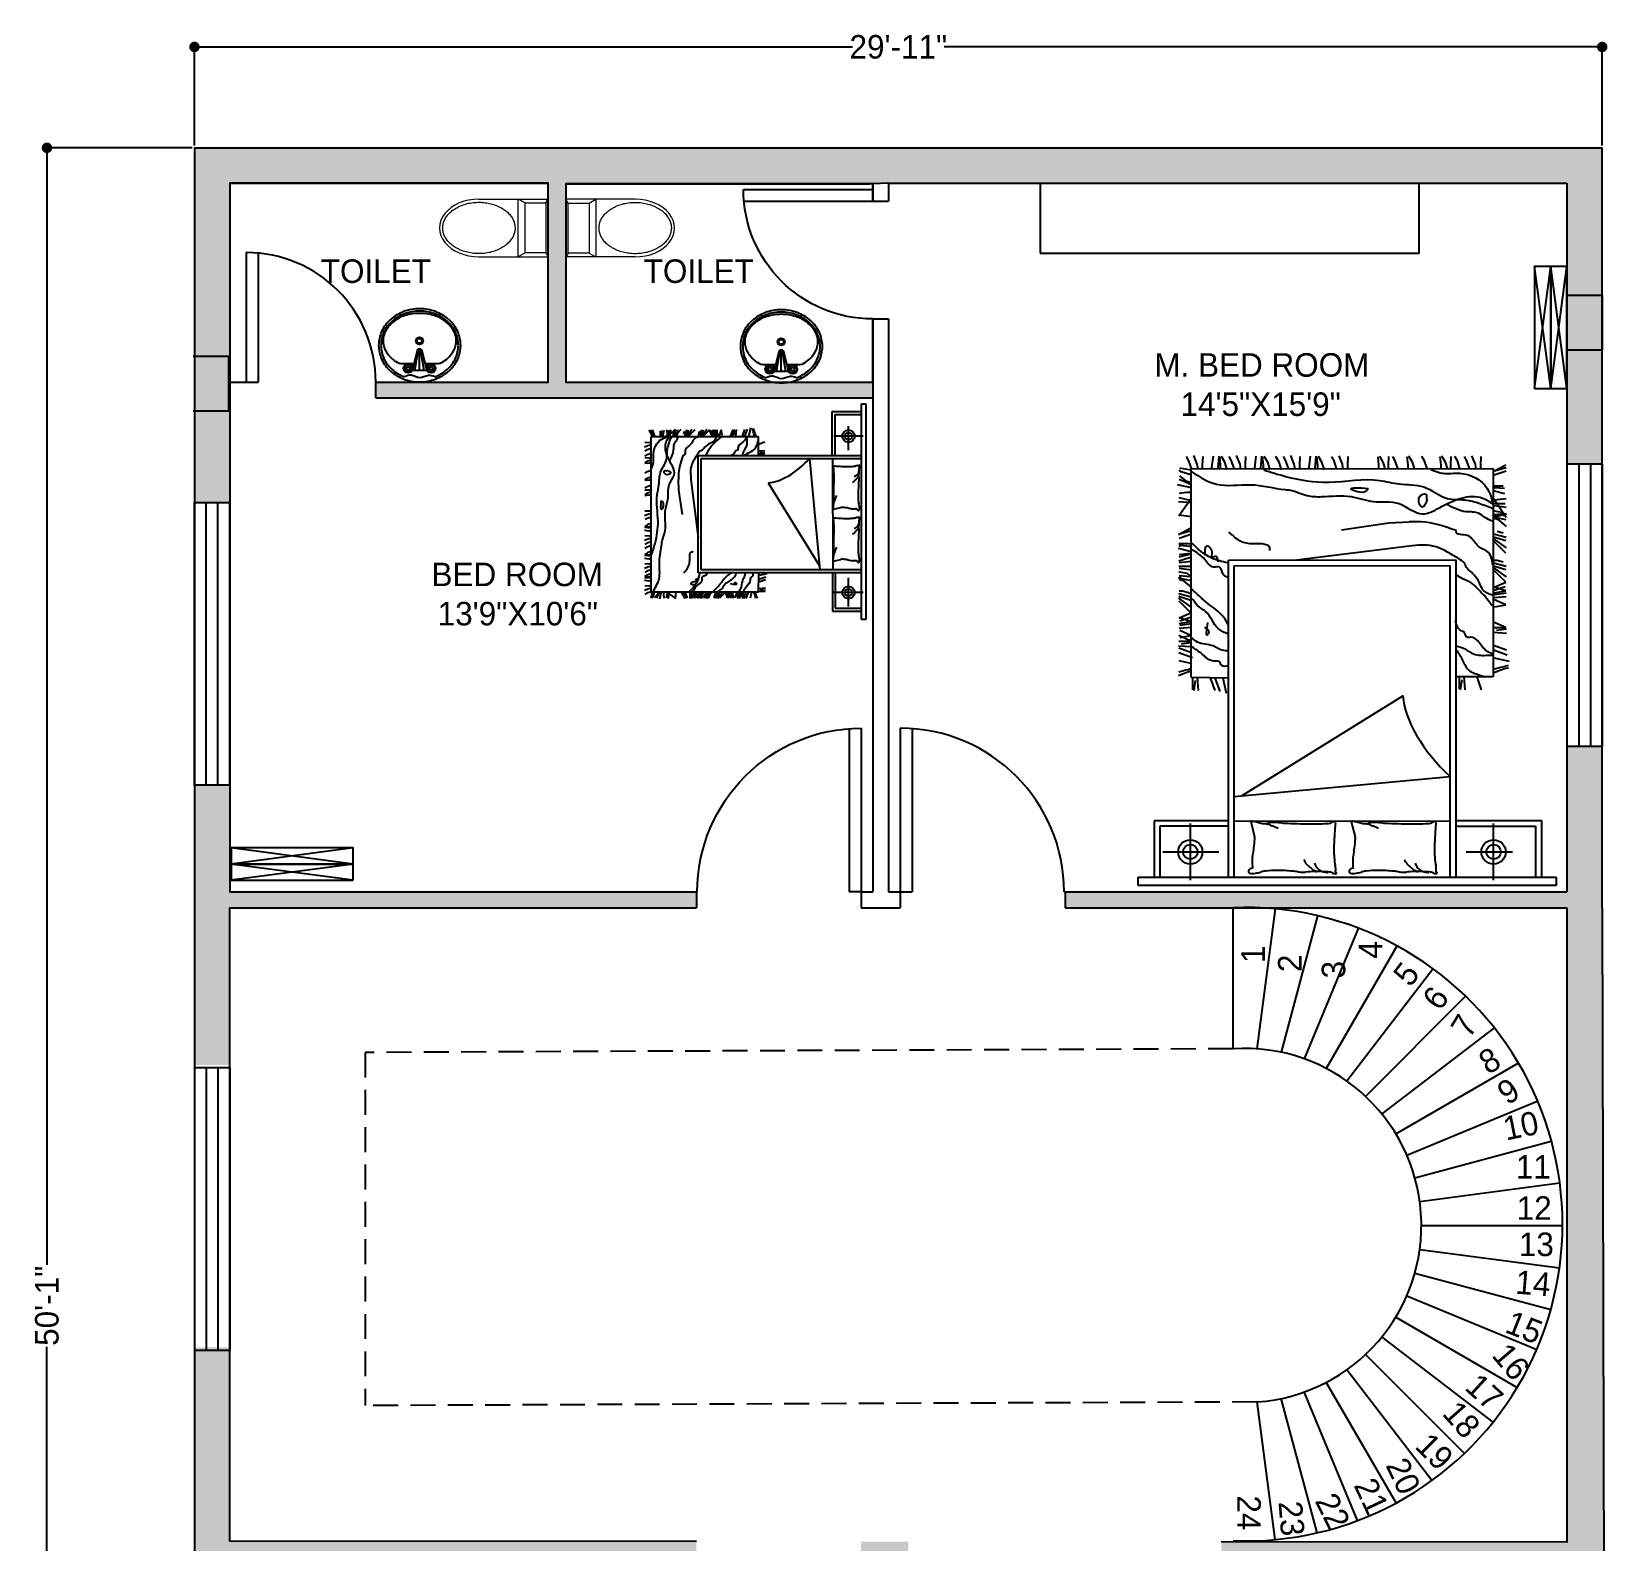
# Model space of a CAD drawing. Header units: inches. Extents: x -1202318 to 15458, y 120 to 819423.
# Drawn here: x 4494 to 4895.9, y 390.8 to 775.7 of the extents above; entities that cross this region are included whole.
import ezdxf

# ---------------------------------------------------------------- set-up
doc = ezdxf.new("R2010")
doc.units = ezdxf.units.IN
doc.header["$PDMODE"] = 98
doc.linetypes.add('HIDDEN', pattern=[9.525, 6.35, -3.175])
doc.styles.add('style 2', font='', dxfattribs={"height": 6})
doc.styles.get('style 2').set_extended_font_data('Bahnschrift')
doc.dimstyles.new('ISO-25', dxfattribs={"dimtxt": 6, "dimasz": 2.67, "dimexe": 1.25, "dimexo": 0.625, "dimgap": 0.645, "dimtad": 0, "dimdec": 0, "dimlunit": 3, "dimtxsty": 'style 2', "dimblk": 'DOT', "dimcen": 2.485, "dimclrd": 3, "dimclrt": 256, "dimadec": 0, "dimazin": 0, "dimtfac": 1, "dimtdec": 0, "dimtmove": 0, "dimatfit": 3, "dimfxl": 1, "dimarcsym": 1})

# ---------------------------------------------------------------- blocks, each defined once
blk = doc.blocks.new('DD2')
for p, q in [((0, 33), (0, 0)), ((3, 33), (3, 0)), ((0, 0), (3, 0))]:
    blk.add_line(p, q)
blk.add_arc((0, 0), 33, 0, 90)
blk = doc.blocks.new('D1 inch')
for p, q in [((0, 41.76), (0, 0)), ((3, 41.65), (3, 0)), ((0, 0), (3, 0)), ((41.76, 0), (42, 0))]:
    blk.add_line(p, q)
blk.add_arc((0, 0), 41.76, 0, 90)
blk = doc.blocks.new('W1')
for p, q in [((-36, 9), (-36, 0)), ((-36, 9), (36, 9)), ((36, 9), (36, 0)), ((-36, 0), (36, 0))]:
    blk.add_line(p, q)
at = {"ltscale": 0.25}
for p, q in [((-36, 6), (36, 6)), ((-36, 3), (36, 3))]:
    blk.add_line(p, q, dxfattribs=at)
blk = doc.blocks.new('A$C2B723114')
for p, q in [((0, 2.905), (2.827, 2.905)), ((0, 2.849), (0, 2.905)), ((2.827, 2.905), (2.827, 2.849)), ((2.827, 2.849), (0, 2.849)), ((0.101, 2.465), (0.101, 2.849)), ((0.14, 2.503), (0.14, 2.849)), ((0.424, 2.87), (0.424, 2.485)), ((0.679, 0.705), (0.679, 2.851)), ((0.719, 0.743), (0.719, 2.851)), ((2.178, 2.851), (2.178, 0.745)), ((2.216, 2.851), (2.216, 0.707)), ((2.474, 2.87), (2.474, 2.485)), ((2.68, 2.505), (2.68, 2.851)), ((2.718, 2.467), (2.718, 2.851)), ((0.609, 2.678), (0.295, 2.678)), ((2.659, 2.678), (2.282, 2.678)), ((1.379, 2.5), (1.36, 2.576)), ((2.059, 2.5), (2.04, 2.576)), ((0.679, 2.465), (0.101, 2.465)), ((0.677, 2.503), (0.14, 2.503)), ((0.719, 2.47), (2.178, 2.472)), ((1.386, 2.472), (1.379, 2.5)), ((2.066, 2.472), (2.059, 2.5)), ((2.219, 2.505), (2.68, 2.505)), ((2.219, 2.467), (2.718, 2.467)), ((2.177, 2.304), (0.718, 2.169)), ((1.036, 1.623), (2.125, 2.299)), ((2.229, 1.608), (2.252, 1.504)), ((0.427, 0.088), (0.427, 1.494)), ((0.427, 1.494), (0.679, 1.494)), ((0.505, 1.582), (0.535, 1.494)), ((0.617, 1.582), (0.623, 1.492)), ((0.647, 1.582), (0.637, 1.514)), ((0.657, 1.494), (0.657, 1.577)), ((2.469, 1.496), (2.216, 1.502)), ((2.273, 1.593), (2.306, 1.501)), ((2.307, 1.588), (2.337, 1.501)), ((2.419, 1.588), (2.425, 1.498)), ((2.449, 1.588), (2.439, 1.52)), ((2.459, 1.501), (2.459, 1.583)), ((2.469, 1.496), (2.469, 0.09)), ((0.317, 1.392), (0.421, 1.369)), ((2.469, 1.404), (2.549, 1.386)), ((0.332, 1.348), (0.424, 1.315)), ((0.337, 1.314), (0.424, 1.284)), ((2.46, 1.366), (2.552, 1.332)), ((2.465, 1.332), (2.552, 1.301)), ((2.465, 1.293), (2.555, 1.287)), ((0.337, 1.202), (0.427, 1.196)), ((0.337, 1.172), (0.405, 1.182)), ((2.465, 1.264), (2.533, 1.273)), ((2.47, 1.253), (2.552, 1.216)), ((2.552, 1.253), (2.47, 1.253)), ((2.543, 1.228), (2.47, 1.216)), ((2.47, 1.216), (2.546, 1.182)), ((0.424, 1.162), (0.342, 1.162)), ((0.342, 1.162), (0.424, 1.125)), ((2.549, 1.165), (2.467, 1.16)), ((2.546, 1.146), (2.467, 1.134)), ((2.549, 1.134), (2.47, 1.12)), ((2.47, 1.12), (2.549, 1.095)), ((2.549, 1.095), (2.47, 1.063)), ((2.546, 1.117), (2.473, 1.092)), ((0.416, 1.021), (0.342, 1.009)), ((0.342, 1.009), (0.418, 0.975)), ((2.464, 1.027), (2.552, 0.964)), ((2.47, 1.063), (2.549, 0.984)), ((2.47, 0.979), (2.552, 0.953)), ((0.421, 0.958), (0.339, 0.953)), ((0.418, 0.939), (0.339, 0.927)), ((0.421, 0.927), (0.342, 0.913)), ((0.342, 0.913), (0.421, 0.888)), ((0.421, 0.888), (0.342, 0.856)), ((0.342, 0.856), (0.421, 0.777)), ((0.418, 0.91), (0.345, 0.885)), ((2.464, 0.939), (2.487, 0.928)), ((2.464, 0.891), (2.515, 0.848)), ((2.467, 0.956), (2.552, 0.933)), ((2.487, 0.928), (2.526, 0.916)), ((2.526, 0.916), (2.549, 0.916)), ((0.336, 0.82), (0.424, 0.757)), ((0.339, 0.749), (0.424, 0.726)), ((0.342, 0.772), (0.424, 0.746)), ((2.467, 0.846), (2.521, 0.834)), ((2.549, 0.761), (2.467, 0.772)), ((2.473, 0.746), (2.467, 0.741)), ((2.47, 0.817), (2.493, 0.797)), ((2.549, 0.809), (2.47, 0.817)), ((2.552, 0.746), (2.473, 0.746)), ((2.493, 0.797), (2.535, 0.789)), ((2.515, 0.848), (2.549, 0.837)), ((2.521, 0.834), (2.552, 0.829)), ((2.552, 0.829), (2.529, 0.809)), ((2.535, 0.789), (2.552, 0.786)), ((0.342, 0.66), (0.421, 0.581)), ((0.359, 0.721), (0.399, 0.709)), ((0.399, 0.709), (0.421, 0.709)), ((2.216, 0.707), (0.679, 0.705)), ((2.178, 0.745), (0.719, 0.743)), ((0.994, 0.611), (1.755, 0.706)), ((2.549, 0.684), (2.464, 0.662)), ((2.467, 0.715), (2.549, 0.724)), ((2.552, 0.71), (2.467, 0.684)), ((2.549, 0.667), (2.476, 0.659)), ((2.476, 0.647), (2.555, 0.628)), ((0.336, 0.623), (0.424, 0.561)), ((0.339, 0.553), (0.424, 0.53)), ((0.342, 0.575), (0.424, 0.55)), ((2.464, 0.619), (2.478, 0.613)), ((2.467, 0.599), (2.487, 0.596)), ((2.467, 0.531), (2.549, 0.56)), ((2.467, 0.509), (2.555, 0.534)), ((2.555, 0.534), (2.47, 0.489)), ((2.478, 0.613), (2.541, 0.608)), ((2.487, 0.596), (2.552, 0.596)), ((2.541, 0.608), (2.552, 0.613)), ((0.336, 0.478), (0.387, 0.436)), ((0.339, 0.433), (0.393, 0.422)), ((0.359, 0.524), (0.399, 0.513)), ((0.387, 0.436), (0.421, 0.425)), ((1.131, 0.454), (0.994, 0.448)), ((1.452, 0.502), (1.131, 0.454)), ((0.421, 0.415), (0.336, 0.392)), ((0.424, 0.287), (0.339, 0.415)), ((0.421, 0.338), (0.339, 0.349)), ((0.342, 0.405), (0.365, 0.385)), ((0.421, 0.396), (0.342, 0.405)), ((0.424, 0.324), (0.345, 0.324)), ((0.421, 0.398), (0.348, 0.39)), ((0.365, 0.385), (0.407, 0.377)), ((0.393, 0.422), (0.424, 0.416)), ((0.424, 0.416), (0.402, 0.396)), ((0.407, 0.377), (0.424, 0.374)), ((2.467, 0.413), (2.552, 0.402)), ((2.467, 0.288), (2.552, 0.408)), ((0.339, 0.292), (0.421, 0.301)), ((0.348, 0.257), (0.427, 0.237)), ((0.351, 0.223), (0.413, 0.217)), ((0.413, 0.217), (0.424, 0.223)), ((2.464, 0.305), (2.549, 0.285)), ((2.467, 0.319), (2.555, 0.313)), ((2.467, 0.218), (2.56, 0.198)), ((2.47, 0.249), (2.501, 0.249)), ((2.501, 0.249), (2.549, 0.255)), ((0.339, 0.104), (0.421, 0.132)), ((0.339, 0.082), (0.427, 0.107)), ((0.427, 0.107), (0.342, 0.062)), ((0.359, 0.206), (0.424, 0.206)), ((2.467, 0.198), (2.549, 0.161)), ((2.467, 0.184), (2.498, 0.175)), ((2.47, 0.13), (2.535, 0.11)), ((2.498, 0.175), (2.546, 0.136)), ((2.535, 0.11), (2.549, 0.099)), ((2.469, 0.09), (0.427, 0.088)), ((0.511, 0.066), (0.508, 0.006)), ((0.511, 0.094), (0.511, 0.066)), ((0.542, 0.094), (0.547, 0.057)), ((0.547, 0.057), (0.57, 0.001)), ((0.587, 0.088), (0.604, 0.035)), ((0.604, 0.035), (0.621, 0.006)), ((0.651, 0.088), (0.668, 0.035)), ((0.668, 0.035), (0.685, 0.006)), ((0.713, 0.066), (0.71, 0.006)), ((0.713, 0.094), (0.713, 0.066)), ((0.733, 0.094), (0.75, 0.043)), ((0.75, 0.043), (0.773, 0.004)), ((0.779, 0.091), (0.779, 0.063)), ((0.779, 0.063), (0.784, 0.007)), ((0.874, 0.088), (0.891, 0.035)), ((0.891, 0.035), (0.908, 0.006)), ((0.956, 0.094), (0.973, 0.043)), ((0.973, 0.043), (0.996, 0.004)), ((1.001, 0.091), (1.001, 0.063)), ((1.001, 0.063), (1.007, 0.007)), ((1.072, 0.088), (1.089, 0.035)), ((1.089, 0.035), (1.106, 0.006)), ((1.134, 0.066), (1.131, 0.006)), ((1.134, 0.094), (1.134, 0.066)), ((1.154, 0.094), (1.171, 0.043)), ((1.171, 0.043), (1.194, 0.004)), ((1.2, 0.091), (1.2, 0.063)), ((1.2, 0.063), (1.205, 0.007)), ((1.409, 0.066), (1.406, 0.006)), ((1.409, 0.094), (1.409, 0.066)), ((1.44, 0.094), (1.446, 0.057)), ((1.446, 0.057), (1.468, 0.001)), ((1.485, 0.088), (1.502, 0.035)), ((1.502, 0.035), (1.519, 0.008)), ((1.567, 0.096), (1.584, 0.045)), ((1.584, 0.045), (1.607, 0.006)), ((1.613, 0.093), (1.613, 0.065)), ((1.613, 0.065), (1.618, 0.008)), ((1.63, 0.085), (1.624, 0.003)), ((1.669, 0.062), (1.661, 0.003)), ((1.672, 0.088), (1.669, 0.062)), ((1.734, 0.065), (1.732, 0.006)), ((1.734, 0.093), (1.734, 0.065)), ((1.766, 0.093), (1.771, 0.057)), ((1.771, 0.057), (1.794, 0)), ((1.811, 0.088), (1.828, 0.034)), ((1.828, 0.034), (1.845, 0.006)), ((1.857, 0.096), (1.874, 0.045)), ((1.874, 0.045), (1.896, 0.006)), ((1.934, 0.096), (1.951, 0.045)), ((1.951, 0.045), (1.974, 0.006)), ((1.98, 0.093), (1.98, 0.065)), ((1.98, 0.065), (1.985, 0.008)), ((1.997, 0.085), (1.991, 0.003)), ((2.036, 0.062), (2.028, 0.003)), ((2.039, 0.088), (2.036, 0.062)), ((2.101, 0.065), (2.098, 0.006)), ((2.101, 0.093), (2.101, 0.065)), ((2.132, 0.093), (2.138, 0.057)), ((2.138, 0.057), (2.161, 0)), ((2.178, 0.088), (2.195, 0.034)), ((2.195, 0.034), (2.212, 0.006)), ((2.224, 0.096), (2.241, 0.045)), ((2.241, 0.045), (2.263, 0.006)), ((2.269, 0.093), (2.269, 0.065)), ((2.269, 0.065), (2.275, 0.008)), ((2.286, 0.085), (2.28, 0.003)), ((2.326, 0.062), (2.317, 0.003)), ((2.328, 0.088), (2.326, 0.062)), ((2.391, 0.065), (2.388, 0.006)), ((2.391, 0.093), (2.391, 0.065)), ((2.422, 0.093), (2.427, 0.057)), ((2.427, 0.057), (2.45, 0)), ((2.464, 0.099), (2.538, 0.088)), ((2.467, 0.088), (2.484, 0.034)), ((2.484, 0.034), (2.501, 0.006)), ((2.538, 0.088), (2.546, 0.082))]:
    blk.add_line(p, q)
for centre, radius in [((0.424, 2.678), 0.0821), ((0.424, 2.678), 0.0493), ((2.474, 2.678), 0.0821), ((2.474, 2.678), 0.0493)]:
    blk.add_circle(centre, radius)
for centre, radius, start, end in [((0.809, 2.821), 0.00315, 111.7883, 160.436), ((0.808, 2.821), 0.00214, 160.436, 281.8931), ((0.816, 2.802), 0.0232, 94.3025, 111.7883), ((0.809, 2.815), 0.00394, 21.9904, 101.8931), ((0.841, 2.795), 0.0302, 158.579, 188.1335), ((1.036, 2.823), 0.227, 188.1335, 192.1095), ((0.799, 2.811), 0.0144, 338.579, 21.9904), ((0.816, 2.799), 0.0266, 59.3487, 94.3025), ((0.635, 2.737), 0.183, 7.6809, 12.1095), ((0.855, 2.864), 0.0497, 239.3487, 264.7408), ((0.92, 3.568), 0.757, 264.7408, 268.0921), ((0.868, 2.725), 0.0915, 74.0648, 94.2159), ((0.868, 2.725), 0.0915, 53.9136, 74.0648), ((0.941, 4.189), 1.378, 268.0921, 270.5757), ((0.868, 2.725), 0.0915, 36.1766, 53.9136), ((0.86, 2.61), 0.216, 62.7604, 69.1397), ((0.868, 2.725), 0.0915, 18.4397, 36.1766), ((0.947, 3.616), 0.805, 270.5757, 274.8018), ((0.926, 2.739), 0.0708, 51.6114, 62.7604), ((0.746, 2.511), 0.361, 46.1885, 51.6114), ((0.852, 2.622), 0.208, 39.0349, 46.1885), ((1.036, 2.548), 0.267, 87.4614, 94.8018), ((1.042, 2.674), 0.14, 79.8101, 87.4614), ((1.153, 3.293), 0.488, 259.8101, 263.9133), ((1.204, 3.77), 0.967, 263.9133, 270), ((1.204, 3.432), 0.629, 270, 277.5469), ((1.257, 3.029), 0.223, 277.5469, 285.744), ((1.394, 2.544), 0.281, 98.4372, 105.744), ((1.375, 2.675), 0.149, 90, 98.4372), ((1.371, 2.819), 0.0315, 274.4002, 333.4195), ((0.923, 2.738), 0.453, 0, 6.2324), ((1.375, 2.74), 0.0833, 78.7276, 90), ((1.389, 2.81), 0.0121, 333.4195, 78.7276), ((1.489, 2.821), 0.00315, 111.7883, 160.436), ((1.488, 2.821), 0.00214, 160.436, 281.8931), ((1.497, 2.802), 0.0232, 94.3025, 111.7883), ((1.489, 2.815), 0.00394, 21.9904, 101.8931), ((1.521, 2.795), 0.0302, 158.579, 188.1335), ((1.716, 2.823), 0.227, 188.1335, 192.1095), ((1.48, 2.811), 0.0144, 338.579, 21.9904), ((1.315, 2.737), 0.183, 7.6809, 12.1095), ((1.497, 2.799), 0.0266, 59.3487, 94.3025), ((1.536, 2.864), 0.0497, 239.3487, 264.7408), ((1.601, 3.568), 0.757, 264.7408, 268.0921), ((1.548, 2.725), 0.0915, 74.0648, 94.2159), ((1.548, 2.725), 0.0915, 53.9136, 74.0648), ((1.621, 4.189), 1.378, 268.0921, 270.5757), ((1.548, 2.725), 0.0915, 36.1766, 53.9136), ((1.54, 2.61), 0.216, 62.7604, 69.1397), ((1.548, 2.725), 0.0915, 18.4397, 36.1766), ((1.627, 3.616), 0.805, 270.5757, 274.8018), ((1.607, 2.739), 0.0708, 51.6114, 62.7604), ((1.426, 2.511), 0.361, 46.1885, 51.6114), ((1.533, 2.622), 0.208, 39.0349, 46.1885), ((1.717, 2.548), 0.267, 87.4614, 94.8018), ((1.722, 2.674), 0.14, 79.8101, 87.4614), ((1.834, 3.293), 0.488, 259.8101, 263.9133), ((1.884, 3.77), 0.967, 263.9133, 270), ((1.884, 3.432), 0.629, 270, 277.5469), ((1.938, 3.029), 0.223, 277.5469, 285.744), ((2.075, 2.544), 0.281, 98.4372, 105.744), ((2.055, 2.675), 0.149, 90, 98.4372), ((2.052, 2.819), 0.0315, 274.4002, 333.4195), ((1.603, 2.738), 0.453, 0, 6.2324), ((2.055, 2.74), 0.0833, 78.7276, 90), ((2.069, 2.81), 0.0121, 333.4195, 78.7276), ((-0.018, 2.649), 0.842, 3.3687, 7.6809), ((0.198, 2.661), 0.626, 358.3669, 3.3687), ((0.978, 2.724), 0.0455, 28.3168, 39.0349), ((0.856, 2.658), 0.185, 23.0028, 28.3168), ((1.653, 2.61), 0.292, 167.8016, 171.9949), ((0.572, 2.843), 0.813, 347.8016, 350.3156), ((1.188, 2.738), 0.188, 350.3156, 0), ((0.662, 2.649), 0.842, 3.3687, 7.6809), ((0.878, 2.661), 0.626, 358.3669, 3.3687), ((1.659, 2.724), 0.0455, 28.3168, 39.0349), ((1.536, 2.658), 0.185, 23.0028, 28.3168), ((2.333, 2.61), 0.292, 167.8016, 171.9949), ((1.253, 2.843), 0.813, 347.8016, 350.3156), ((1.869, 2.738), 0.188, 350.3156, 0), ((-11.732, 3.282), 12.572, 356.4951, 356.945), ((-0.435, 2.679), 1.259, 356.945, 358.3669), ((1.965, 2.566), 0.607, 171.9949, 177.3351), ((1.42, 2.591), 0.0624, 177.3351, 194.0452), ((-11.052, 3.282), 12.572, 356.4951, 356.945), ((0.245, 2.679), 1.259, 356.945, 358.3669), ((2.645, 2.566), 0.607, 171.9949, 177.3351), ((2.101, 2.591), 0.0624, 177.3351, 194.0452), ((0.521, 2.532), 0.296, 350.0016, 356.4951), ((0.83, 2.477), 0.0178, 170.0016, 196.6978), ((0.814, 2.473), 0.00122, 196.6978, 277.1204), ((0.804, 2.551), 0.0807, 277.1204, 286.2212), ((0.807, 2.542), 0.0707, 286.2212, 297.2841), ((0.858, 2.442), 0.0418, 102.869, 117.2841), ((0.879, 2.352), 0.135, 93.574, 102.869), ((0.938, 1.415), 1.073, 90.2865, 93.574), ((0.959, -2.784), 5.272, 89.0296, 90.2865), ((0.995, -0.612), 3.1, 87.3904, 89.0296), ((1.085, 1.364), 1.122, 85.3824, 87.3904), ((1.28, 3.773), 1.295, 265.3824, 267.2509), ((1.492, 3.136), 0.681, 244.6889, 246.5156), ((1.228, 2.691), 0.212, 267.2509, 281.5586), ((1.492, 3.136), 0.681, 246.5156, 248.3423), ((1.492, 3.136), 0.681, 248.3423, 250.572), ((1.492, 3.136), 0.681, 250.572, 252.8018), ((1.297, 2.351), 0.135, 83.5659, 101.5586), ((1.3, 2.375), 0.11, 72.6136, 83.5659), ((1.396, 2.683), 0.212, 252.6136, 260.5159), ((1.403, 2.72), 0.25, 260.5159, 265.9171), ((1.385, 2.472), 0.000845, 265.9171, 14.0449), ((1.51, 2.477), 0.0178, 170.0016, 196.6978), ((1.201, 2.532), 0.296, 350.0016, 356.4951), ((1.494, 2.473), 0.00122, 196.6978, 277.1204), ((1.484, 2.551), 0.0807, 277.1204, 286.2212), ((1.487, 2.542), 0.0707, 286.2212, 297.2841), ((1.539, 2.442), 0.0418, 102.869, 117.2841), ((1.559, 2.352), 0.135, 93.574, 102.869), ((1.618, 1.415), 1.073, 90.2865, 93.574), ((1.639, -2.784), 5.272, 89.0296, 90.2865), ((1.676, -0.612), 3.1, 87.3904, 89.0296), ((1.766, 1.364), 1.122, 85.3824, 87.3904), ((1.96, 3.773), 1.295, 265.3824, 267.2509), ((2.172, 3.136), 0.681, 244.6889, 246.5156), ((1.908, 2.691), 0.212, 267.2509, 281.5586), ((2.172, 3.136), 0.681, 246.5156, 248.3423), ((2.172, 3.136), 0.681, 248.3423, 250.572), ((2.172, 3.136), 0.681, 250.572, 252.8018), ((1.978, 2.351), 0.135, 83.5659, 101.5586), ((1.981, 2.375), 0.11, 72.6136, 83.5659), ((2.077, 2.683), 0.212, 252.6136, 260.5159), ((2.083, 2.72), 0.25, 260.5159, 265.9171), ((2.065, 2.472), 0.000845, 265.9171, 14.0449)]:
    blk.add_arc(centre, radius, start, end)
blk.add_ellipse((0.496, 1.913), major_axis=(0.489, -0.46), ratio=0.503305, start_param=0.491272, end_param=1.591113)
for points, knots in [([(0.677, 1.31), (0.661, 1.334), (0.632, 1.38), (0.604, 1.45), (0.542, 1.475), (0.506, 1.487), (0.485, 1.494)], [0, 0, 0, 0, 110.980521, 216.571322, 273.316778, 363.252298, 363.252298, 363.252298, 363.252298]), ([(0.427, 1.468), (0.404, 1.458), (0.369, 1.444), (0.334, 1.434), (0.322, 1.431)], [0, 0, 0, 0, 98.452083, 144.639601, 144.639601, 144.639601, 144.639601]), ([(0.424, 1.442), (0.403, 1.437), (0.369, 1.428), (0.335, 1.42), (0.322, 1.417)], [0, 0, 0, 0, 84.638756, 136.955563, 136.955563, 136.955563, 136.955563]), ([(2.215, 1.421), (2.233, 1.425), (2.264, 1.43), (2.276, 1.384), (2.343, 1.397), (2.395, 1.334), (2.447, 1.303), (2.47, 1.29)], [0, 0, 0, 0, 61.886907, 102.717887, 145.699352, 284.082577, 386.765171, 386.765171, 386.765171, 386.765171]), ([(2.555, 1.485), (2.531, 1.476), (2.503, 1.464), (2.474, 1.455), (2.469, 1.454)], [0, 0, 0, 0, 98.452083, 119.481049, 119.481049, 119.481049, 119.481049]), ([(2.552, 1.46), (2.531, 1.455), (2.503, 1.448), (2.475, 1.441), (2.469, 1.439)], [0, 0, 0, 0, 84.638756, 111.94623, 111.94623, 111.94623, 111.94623]), ([(0.677, 1.286), (0.657, 1.291), (0.615, 1.302), (0.554, 1.353), (0.482, 1.349), (0.436, 1.349), (0.423, 1.349)], [0, 0, 0, 0, 80.250278, 168.388677, 295.908361, 346.663112, 346.663112, 346.663112, 346.663112]), ([(0.423, 1.344), (0.437, 1.339), (0.464, 1.326), (0.513, 1.285), (0.546, 1.216), (0.613, 1.235), (0.614, 1.191), (0.664, 1.181), (0.674, 1.144), (0.682, 1.115)], [0, 0, 0, 0, 56.745495, 115.23739, 254.956954, 286.678662, 337.828324, 366.201072, 468.500395, 468.500395, 468.500395, 468.500395]), ([(2.215, 1.319), (2.229, 1.319), (2.268, 1.319), (2.329, 1.271), (2.414, 1.279), (2.454, 1.24), (2.466, 1.228)], [0, 0, 0, 0, 57.155505, 146.33427, 287.936209, 355.396728, 355.396728, 355.396728, 355.396728]), ([(2.218, 1.206), (2.242, 1.196), (2.312, 1.166), (2.342, 1.055), (2.427, 1.022), (2.447, 0.981), (2.462, 0.968), (2.47, 0.962)], [0, 0, 0, 0, 97.73655, 287.59661, 389.176293, 423.403759, 463.679181, 463.679181, 463.679181, 463.679181]), ([(2.357, 1.127), (2.366, 1.176), (2.376, 1.235), (2.337, 1.185), (2.36, 1.171), (2.377, 1.161)], [0, 0, 0, 0, 107.853607, 130.728419, 189.220329, 189.220329, 189.220329, 189.220329]), ([(2.215, 1.148), (2.225, 1.129), (2.258, 1.067), (2.361, 1.001), (2.431, 0.934), (2.466, 0.9)], [0, 0, 0, 0, 83.02987, 271.460712, 463.033803, 463.033803, 463.033803, 463.033803]), ([(0.682, 0.803), (0.667, 0.812), (0.634, 0.832), (0.579, 0.852), (0.535, 0.897), (0.483, 0.946), (0.452, 0.988), (0.433, 1.013)], [0, 0, 0, 0, 65.318952, 150.437229, 226.833166, 307.58338, 429.454095, 429.454095, 429.454095, 429.454095]), ([(0.428, 0.945), (0.455, 0.935), (0.496, 0.921), (0.522, 0.844), (0.563, 0.795), (0.611, 0.757), (0.621, 0.717), (0.654, 0.702), (0.672, 0.69), (0.677, 0.686)], [0, 0, 0, 0, 102.299436, 159.044876, 303.717955, 348.579152, 391.138254, 454.581655, 477.456496, 477.456496, 477.456496, 477.456496]), ([(2.215, 0.823), (2.227, 0.82), (2.261, 0.812), (2.261, 0.74), (2.335, 0.766), (2.379, 0.684), (2.434, 0.652), (2.466, 0.633)], [0, 0, 0, 0, 46.747668, 127.438174, 179.649794, 280.561838, 429.605131, 429.605131, 429.605131, 429.605131]), ([(0.428, 0.74), (0.435, 0.703), (0.444, 0.65), (0.519, 0.627), (0.555, 0.581), (0.598, 0.524), (0.679, 0.541), (0.677, 0.509), (0.677, 0.506)], [0, 0, 0, 0, 130.791737, 187.537266, 286.231946, 353.673191, 460.023761, 472.712403, 472.712403, 472.712403, 472.712403]), ([(0.677, 0.686), (0.728, 0.655), (0.825, 0.594), (0.939, 0.606), (0.994, 0.611)], [0, 0, 0, 0, 225.995823, 434.686543, 434.686543, 434.686543, 434.686543]), ([(2.215, 0.517), (2.176, 0.552), (2.105, 0.618), (1.936, 0.58), (1.939, 0.634), (1.939, 0.64)], [0, 0, 0, 0, 208.073343, 389.01094, 409.01094, 409.01094, 409.01094, 409.01094]), ([(2.222, 0.725), (2.26, 0.716), (2.355, 0.694), (2.426, 0.627), (2.47, 0.586)], [0, 0, 0, 0, 148.665024, 375.555892, 375.555892, 375.555892, 375.555892]), ([(2.372, 0.674), (2.374, 0.643), (2.377, 0.588), (2.315, 0.638), (2.34, 0.702), (2.297, 0.665), (2.292, 0.696), (2.289, 0.718)], [0, 0, 0, 0, 83.446591, 150.887818, 201.642461, 230.015204, 286.760644, 286.760644, 286.760644, 286.760644]), ([(0.433, 0.443), (0.45, 0.436), (0.483, 0.422), (0.531, 0.376), (0.632, 0.388), (0.7, 0.351), (0.742, 0.328)], [0, 0, 0, 0, 70.931849, 139.556414, 248.154027, 434.709995, 434.709995, 434.709995, 434.709995]), ([(0.677, 0.506), (0.755, 0.479), (0.859, 0.444), (0.967, 0.447), (0.994, 0.448)], [0, 0, 0, 0, 319.374611, 421.61723, 421.61723, 421.61723, 421.61723]), ([(2.463, 0.109), (2.409, 0.144), (2.29, 0.223), (2.062, 0.177), (1.901, 0.225), (1.77, 0.234), (1.694, 0.277), (1.553, 0.279), (1.4, 0.259), (1.232, 0.327), (1.059, 0.294), (0.922, 0.426), (0.736, 0.32), (0.559, 0.239), (0.45, 0.312), (0.427, 0.327)], [0, 0, 0, 0, 239.874704, 538.942419, 850.40885, 893.390315, 1047.998294, 1176.505142, 1437.500972, 1637.333004, 1864.324391, 2089.058767, 2248.736533, 2637.953392, 2744.252142, 2744.252142, 2744.252142, 2744.252142]), ([(1.977, 0.096), (1.929, 0.112), (1.786, 0.157), (1.522, 0.199), (1.261, 0.141), (1.053, 0.202), (0.886, 0.188), (0.76, 0.304), (0.621, 0.292), (0.519, 0.32), (0.457, 0.346), (0.428, 0.358)], [0, 0, 0, 0, 198.710624, 582.73994, 1031.873213, 1206.082894, 1423.278209, 1655.952104, 1808.744089, 1945.69963, 2068.229211, 2068.229211, 2068.229211, 2068.229211]), ([(0.847, 0.094), (0.82, 0.105), (0.757, 0.129), (0.62, 0.103), (0.462, 0.184), (0.437, 0.294), (0.428, 0.333)], [0, 0, 0, 0, 112.422038, 258.341957, 533.791494, 688.286079, 688.286079, 688.286079, 688.286079]), ([(0.872, 0.294), (0.882, 0.322), (0.904, 0.381), (0.952, 0.277), (0.873, 0.245), (0.876, 0.28), (0.877, 0.294)], [0, 0, 0, 0, 82.720021, 175.094899, 237.579423, 282.440623, 282.440623, 282.440623, 282.440623]), ([(1.271, 0.221), (1.334, 0.217), (1.453, 0.21), (1.297, 0.266), (1.276, 0.228), (1.271, 0.221)], [0, 0, 0, 0, 150.888188, 283.977876, 315.699589, 315.699589, 315.699589, 315.699589])]:
    blk.add_open_spline(points, degree=3, knots=knots)
blk = doc.blocks.new('A$C238C3AFD')
at = {"lineweight": 5}
for p, q in [((0, 0.2462), (0, 0.6796)), ((0.0244, 0.6658), (0, 0.6796)), ((0, 0.6796), (0.361, 0.6796)), ((0.0244, 0.6796), (0.3366, 0.6796)), ((0.0244, 0.5351), (0.0244, 0.6658)), ((0.0244, 0.6658), (0.3366, 0.6658)), ((0.3366, 0.6658), (0.361, 0.6796)), ((0.3366, 0.6658), (0.3366, 0.5351)), ((0.361, 0.2462), (0.361, 0.6796)), ((0.0244, 0.5351), (0, 0.492)), ((0.3366, 0.5351), (0.0244, 0.5351)), ((0.3366, 0.5351), (0.361, 0.492)), ((0.361, 0.492), (0, 0.492))]:
    blk.add_line(p, q, dxfattribs=at)
blk.add_ellipse((0.1805, 0.2462), major_axis=(0, 0.2462), ratio=0.7331, start_param=1.570796, end_param=4.712389, dxfattribs=at)
blk.add_open_spline([(0.1805, 0.4724), (0.1739, 0.4724), (0.1673, 0.4718), (0.1524, 0.4692), (0.1441, 0.4668), (0.1278, 0.4601), (0.1198, 0.4558), (0.1042, 0.4454), (0.0967, 0.4392), (0.0823, 0.4252), (0.0755, 0.4173), (0.0628, 0.4), (0.0569, 0.3906), (0.0463, 0.3704), (0.0415, 0.3597), (0.0334, 0.3372), (0.03, 0.3255), (0.0246, 0.3014), (0.0227, 0.289), (0.0202, 0.264), (0.0198, 0.2513), (0.0204, 0.226), (0.0215, 0.2134), (0.0251, 0.1887), (0.0276, 0.1765), (0.0341, 0.153), (0.0381, 0.1416), (0.0472, 0.12), (0.0524, 0.1098), (0.0639, 0.0907), (0.0702, 0.0818), (0.0836, 0.0658), (0.0908, 0.0586), (0.1057, 0.046), (0.1135, 0.0406), (0.1294, 0.0316), (0.1375, 0.028), (0.154, 0.0228), (0.1623, 0.0212), (0.179, 0.0197), (0.1874, 0.0199), (0.2042, 0.0222), (0.2126, 0.0243), (0.2292, 0.0304), (0.2373, 0.0345), (0.2532, 0.0445), (0.261, 0.0504), (0.2757, 0.0641), (0.2827, 0.0718), (0.2959, 0.0889), (0.3019, 0.0982), (0.313, 0.1183), (0.3179, 0.129), (0.3264, 0.1515), (0.33, 0.1632), (0.3357, 0.1875), (0.3378, 0.2), (0.3406, 0.2252), (0.3412, 0.238), (0.3408, 0.2636), (0.3398, 0.2764), (0.3364, 0.3015), (0.3339, 0.3138), (0.3275, 0.3377), (0.3235, 0.3492), (0.3144, 0.3712), (0.3092, 0.3816), (0.2976, 0.401), (0.2913, 0.41), (0.2777, 0.4263), (0.2705, 0.4336), (0.2554, 0.4464), (0.2476, 0.4519), (0.2315, 0.4609), (0.2232, 0.4645), (0.2066, 0.4697), (0.1981, 0.4714), (0.1866, 0.4723), (0.1836, 0.4724), (0.1805, 0.4724)], degree=3, knots=[0, 0, 0, 0, 0.129187, 0.129187, 0.292984, 0.292984, 0.456781, 0.456781, 0.620578, 0.620578, 0.784375, 0.784375, 0.948173, 0.948173, 1.11197, 1.11197, 1.275767, 1.275767, 1.439564, 1.439564, 1.603361, 1.603361, 1.767159, 1.767159, 1.930956, 1.930956, 2.094753, 2.094753, 2.25855, 2.25855, 2.422347, 2.422347, 2.586144, 2.586144, 2.749942, 2.749942, 2.913739, 2.913739, 3.077536, 3.077536, 3.241333, 3.241333, 3.406995, 3.406995, 3.572656, 3.572656, 3.738317, 3.738317, 3.903979, 3.903979, 4.06964, 4.06964, 4.235301, 4.235301, 4.400963, 4.400963, 4.566624, 4.566624, 4.732286, 4.732286, 4.897947, 4.897947, 5.063608, 5.063608, 5.22927, 5.22927, 5.394931, 5.394931, 5.560592, 5.560592, 5.726254, 5.726254, 5.891915, 5.891915, 6.057576, 6.057576, 6.223238, 6.223238, 6.283185, 6.283185, 6.283185, 6.283185], dxfattribs=at)
blk = doc.blocks.new('A$C62EA08CE')
at = {"linetype": 'ByBlock'}
for p, q in [((0.157, 0.351), (0.226, 0.351)), ((0.219, 0.394), (0.307, 0.394)), ((0.219, 0.38), (0.248, 0.263)), ((0.233, 0.394), (0.257, 0.257)), ((0.263, 0.394), (0.263, 0.256)), ((0.293, 0.394), (0.27, 0.257)), ((0.277, 0.263), (0.307, 0.38)), ((0.299, 0.351), (0.369, 0.351))]:
    blk.add_line(p, q, dxfattribs=at)
for centre, radius in [((0.19, 0.38), 0.0292), ((0.336, 0.38), 0.0292), ((0.19, 0.38), 0.0232), ((0.19, 0.38), 0.0112), ((0.336, 0.38), 0.0232), ((0.336, 0.38), 0.0112), ((0.264, 0.205), 0.0234), ((0.264, 0.205), 0.0154)]:
    blk.add_circle(centre, radius, dxfattribs=at)
for centre, radius, start, end in [((0.252, 0.202), 0.263, 110.2132, 131.6335), ((0.252, 0.202), 0.248, 110.2132, 131.6335), ((0.263, 0.172), 0.295, 90, 110.2132), ((0.263, 0.172), 0.295, 69.7868, 90), ((0.274, 0.202), 0.248, 48.3665, 69.7868), ((0.274, 0.202), 0.263, 48.3665, 69.7868), ((0.208, 0.234), 0.208, 155.0149, 180), ((0.208, 0.234), 0.193, 155.0149, 180), ((0.235, 0.221), 0.238, 131.6335, 155.0149), ((0.235, 0.221), 0.223, 131.6335, 155.0149), ((0.211, 0.178), 0.188, 122.2598, 151.0888), ((0.157, 0.263), 0.0876, 90, 122.2598), ((0.369, 0.263), 0.0876, 56.0955, 90), ((0.284, 0.136), 0.241, 53.1301, 56.0955), ((0.315, 0.178), 0.188, 28.9112, 53.1301), ((0.291, 0.221), 0.223, 24.9851, 48.3665), ((0.291, 0.221), 0.238, 24.9851, 48.3665), ((0.317, 0.234), 0.193, 360, 24.9851), ((0.317, 0.234), 0.208, 360, 24.9851), ((0.208, 0.234), 0.208, 180, 204.9851), ((0.208, 0.234), 0.193, 180, 204.9851), ((0.162, 0.204), 0.133, 151.0888, 180), ((0.162, 0.204), 0.133, 180, 208.9112), ((0.263, 0.274), 0.0182, 216.4225, 323.5775), ((0.364, 0.204), 0.133, 0, 28.9112), ((0.364, 0.204), 0.133, 331.0888, 0), ((0.317, 0.234), 0.193, 335.0149, 0), ((0.317, 0.234), 0.208, 335.0149, 0), ((0.235, 0.246), 0.238, 204.9851, 228.3665), ((0.235, 0.246), 0.223, 204.9851, 228.3665), ((0.211, 0.231), 0.188, 208.9112, 233.1301), ((0.315, 0.231), 0.188, 306.8699, 331.0888), ((0.291, 0.246), 0.223, 311.6335, 335.0149), ((0.291, 0.246), 0.238, 311.6335, 335.0149), ((0.252, 0.265), 0.263, 228.3665, 249.7868), ((0.252, 0.265), 0.248, 228.3665, 249.7868), ((0.242, 0.273), 0.241, 233.1301, 252.7421), ((0.263, 0.295), 0.295, 249.7868, 270), ((0.263, 0.295), 0.28, 249.7868, 270), ((0.263, 0.34), 0.311, 252.7421, 270), ((0.263, 0.34), 0.311, 270, 287.2579), ((0.263, 0.295), 0.28, 270, 290.2132), ((0.263, 0.295), 0.295, 270, 290.2132), ((0.284, 0.273), 0.241, 287.2579, 306.8699), ((0.274, 0.265), 0.248, 290.2132, 311.6335), ((0.274, 0.265), 0.263, 290.2132, 311.6335)]:
    blk.add_arc(centre, radius, start, end, dxfattribs=at)
blk.add_spline([(0.166, 0.435), (0.206, 0.427), (0.264, 0.441), (0.317, 0.425), (0.36, 0.435)], degree=3, dxfattribs=at)
blk = doc.blocks.new('*U189')
for p, q in [((0, 0), (38, 286)), ((38, 0), (0, 286)), ((38, 0), (76, 286)), ((76, 0), (38, 286))]:
    blk.add_line(p, q)
for points in [[(0, 0), (38, 0), (38, 286), (0, 286)], [(38, 0), (76, 0), (76, 286), (38, 286)]]:
    blk.add_lwpolyline(points, close=True)
blk = doc.blocks.new('_Dot')
at = {"color": 0, "linetype": 'ByBlock', "lineweight": -2}
blk.add_line((-0.5, 0), (-1, 0), dxfattribs=at)
at = {"color": 0, "linetype": 'ByBlock', "const_width": 0.5}
blk.add_lwpolyline([(-0.25, 0, 1), (0.25, 0, 1)], format="xyb", close=True, dxfattribs=at)
blk = doc.blocks.new('*D198')
at = {"color": 0, "linetype": 'ByBlock', "lineweight": -2, "transparency": 16777216}
for p, q in [((4535.55, 746.72), (4535.55, 773.05)), ((4894.55, 746.72), (4894.55, 773.05))]:
    blk.add_line(p, q, dxfattribs=at)
at = {"color": 3, "lineweight": -2, "transparency": 16777216}
for p, q in [((4538.22, 771.8), (4703.36, 771.8)), ((4891.88, 771.8), (4726.74, 771.8))]:
    blk.add_line(p, q, dxfattribs=at)
at = {"layer": 'Defpoints', "color": 0, "linetype": 'ByBlock', "transparency": 16777216}
for p in [(4894.55, 771.8), (4535.55, 746.09), (4894.55, 746.09)]:
    blk.add_point(p, dxfattribs=at)
at = {"color": 3, "linetype": 'ByBlock', "lineweight": -2, "transparency": 16777216, "xscale": 2.67, "yscale": 2.67, "zscale": 2.67, "rotation": 180}
blk.add_blockref('_Dot', (4535.55, 771.8), dxfattribs=at)
at = {"color": 3, "linetype": 'ByBlock', "lineweight": -2, "transparency": 16777216, "xscale": 2.67, "yscale": 2.67, "zscale": 2.67}
blk.add_blockref('_Dot', (4894.55, 771.8), dxfattribs=at)
at = {"linetype": 'ByBlock', "transparency": 16777216, "insert": (4715.05, 771.8), "char_height": 6, "attachment_point": 5, "style": 'style 2'}
blk.add_mtext('29\'-11"', dxfattribs=at)
blk = doc.blocks.new('*D199')
at = {"color": 0, "linetype": 'ByBlock', "lineweight": -2, "transparency": 16777216}
for p, q in [((4534.93, 746.09), (4496.69, 746.09)), ((4534.93, 145.27), (4496.69, 145.27))]:
    blk.add_line(p, q, dxfattribs=at)
at = {"color": 3, "lineweight": -2, "transparency": 16777216}
for p, q in [((4497.94, 743.42), (4497.94, 461.38)), ((4497.94, 147.94), (4497.94, 440.42))]:
    blk.add_line(p, q, dxfattribs=at)
at = {"layer": 'Defpoints', "color": 0, "linetype": 'ByBlock', "transparency": 16777216}
for p in [(4535.55, 746.09), (4497.94, 145.27), (4535.55, 145.27)]:
    blk.add_point(p, dxfattribs=at)
at = {"color": 3, "linetype": 'ByBlock', "lineweight": -2, "transparency": 16777216, "xscale": 2.67, "yscale": 2.67, "zscale": 2.67}
for p, rotation in [((4497.94, 746.09), 90), ((4497.94, 145.27), 270)]:
    blk.add_blockref('_Dot', p, dxfattribs=dict(at, rotation=rotation))
at = {"linetype": 'ByBlock', "transparency": 16777216, "insert": (4497.94, 450.9), "char_height": 6, "attachment_point": 5, "rotation": 90, "style": 'style 2'}
blk.add_mtext('50\'-1"', dxfattribs=at)

msp = doc.modelspace()

# ---------------------------------------------------------------- hatches: boundary and pattern name
at = {"linetype": 'ByBlock'}
h = msp.add_hatch(color=250, dxfattribs=at)
h.dxf.hatch_style = 1
h.paths.add_polyline_path([(4894.55, 746.09), (4544.55, 746.09), (4544.55, 737.09), (4625.75, 737.09), (4625.75, 686.39), (4581.77, 686.39), (4581.77, 682.39), (4629.75, 682.39), (4708.55, 682.39), (4708.55, 686.39), (4687.46, 686.39, -0.04811), (4685.21, 686.17, -0.04811), (4682.96, 686.39), (4630.25, 686.39), (4630.25, 736.92), (4708.55, 736.92), (4712.55, 737.09), (4885.55, 737.09), (4885.55, 665.48), (4894.55, 665.48)])
h.paths.add_polyline_path([(4544.55, 737.09), (4544.55, 746.09), (4535.55, 746.09), (4535.55, 655.7), (4544.55, 655.7)])
h.paths.add_polyline_path([(4663.55, 556.39), (4544.55, 556.39), (4544.55, 583.7), (4535.55, 583.7), (4535.55, 512.3), (4544.55, 512.3), (4544.55, 552.39), (4663.55, 552.39)])
h = msp.add_hatch(color=250, dxfattribs=at)
h.dxf.hatch_style = 1
h.paths.add_polyline_path([(4894.55, 593.48), (4885.55, 593.48), (4885.55, 556.39), (4894.55, 556.39)])
h = msp.add_hatch(color=250, dxfattribs=at)
h.dxf.hatch_style = 1
h.paths.add_polyline_path([(4894.55, 552.39), (4894.55, 556.39), (4885.55, 556.39), (4885.55, 552.39), (4885.55, 548.09), (4885.55, 390.63), (4885.56, 386.61), (4894.96, 386.63)])
h.paths.add_polyline_path([(4885.55, 390.63), (4797.38, 390.71), (4797.38, 386.71), (4885.56, 386.63)], flags=17)
h.paths.add_polyline_path([(4894.96, 386.63), (4885.55, 386.61), (4885.55, 335.66), (4885.55, 154.78), (4717.55, 154.29), (4717.55, 386.78), (4717.56, 390.78), (4705.56, 390.79), (4705.55, 386.79), (4708.55, 386.79), (4708.55, 145.27), (4895.56, 145.81)])
h.paths.add_polyline_path([(4663.56, 390.83), (4544.55, 390.93), (4544.55, 440.3), (4535.55, 440.3), (4535.55, 386.94), (4663.55, 386.83)])
h = msp.add_hatch(color=250, dxfattribs=at)
h.dxf.hatch_style = 1
h.paths.add_polyline_path([(4885.55, 556.39), (4757.55, 556.39), (4757.55, 552.39), (4800.42, 552.39, -0.020116), (4806.92, 552.39), (4885.55, 552.39)])

# ---------------------------------------------------------------- linework, layer by layer
for p, q in [((4535.55, 746.09), (4894.55, 746.09)), ((4535.55, 746.09), (4535.55, 145.27)), ((4544.55, 737.09), (4625.75, 737.09)), ((4712.55, 737.09), (4708.55, 736.92)), ((4708.55, 736.92), (4708.55, 732.46)), ((4712.55, 737.09), (4885.55, 737.09)), ((4712.55, 737.09), (4712.55, 732.46)), ((4885.55, 737.09), (4885.55, 556.39)), ((4708.55, 732.46), (4712.55, 732.46)), ((4708.55, 702.46), (4708.55, 556.39)), ((4708.55, 702.46), (4712.55, 702.46)), ((4712.55, 702.46), (4712.55, 556.39)), ((4581.77, 682.39), (4581.77, 686.39)), ((4663.55, 556.39), (4663.55, 552.39)), ((4705.55, 556.39), (4705.55, 552.39)), ((4712.55, 556.39), (4715.55, 556.39)), ((4715.55, 556.39), (4715.55, 552.39)), ((4757.55, 556.39), (4757.55, 552.39)), ((4757.55, 556.39), (4885.55, 556.39)), ((4800.42, 516.41), (4800.42, 552.39)), ((4806.57, 516.39), (4811.27, 552.06)), ((4885.55, 552.39), (4885.55, 548.09)), ((4894.55, 552.39), (4895.56, 145.81)), ((4821.97, 550.28), (4812.65, 515.53)), ((4832.34, 547.09), (4818.55, 513.85)), ((4842.18, 542.54), (4824.18, 511.39)), ((4851.34, 536.72), (4829.42, 508.18)), ((4859.63, 529.73), (4834.17, 504.29)), ((4866.92, 521.7), (4838.36, 499.8)), ((4841.89, 494.77), (4873.07, 512.76)), ((4844.71, 489.32), (4877.97, 503.09)), ((4846.76, 483.53), (4881.53, 492.84)), ((4848.01, 477.52), (4883.7, 482.21)), ((4848.42, 471.39), (4884.42, 471.39)), ((4848.01, 465.26), (4883.65, 460.57)), ((4846.76, 459.25), (4881.44, 449.96)), ((4844.71, 453.46), (4877.83, 439.75)), ((4841.89, 448), (4872.89, 430.11)), ((4866.71, 421.24), (4838.36, 442.98)), ((4834.17, 438.48), (4859.41, 413.27)), ((4851.11, 406.35), (4829.42, 434.6)), ((4824.18, 431.39), (4841.97, 400.61)), ((4811.15, 391.29), (4806.57, 426.39)), ((4821.83, 393.02), (4812.65, 427.25)), ((4832.15, 396.14), (4818.55, 428.93))]:
    msp.add_line(p, q)
for p, q in [((4751.22, 737.09), (4751.22, 719.2)), ((4847.88, 719.2), (4847.88, 737.09)), ((4751.22, 719.2), (4847.88, 719.2))]:
    msp.add_line(p, q, dxfattribs=at)
at = {"linetype": 'HIDDEN'}
for p, q in [((4800.42, 516.41), (4579.12, 515.48)), ((4579.12, 515.48), (4579.12, 425.46)), ((4806.57, 426.39), (4579.12, 425.46))]:
    msp.add_line(p, q, dxfattribs=at)
for points in [[(4894.55, 552.39), (4894.55, 746.09)], [(4581.77, 686.39), (4625.75, 686.39), (4625.75, 737.09), (4544.55, 737.09), (4544.55, 686.39), (4551.77, 686.39)], [(4544.55, 737.09), (4544.55, 556.39), (4663.55, 556.39)], [(4630.25, 736.92), (4630.25, 686.39), (4708.55, 686.39), (4708.55, 702.46)], [(4708.55, 732.46), (4708.55, 736.92), (4630.25, 736.92), (4707.75, 736.92)], [(4581.77, 682.39), (4629.75, 682.39)], [(4629.75, 682.39), (4708.55, 682.39)], [(4544.55, 556.39), (4663.55, 556.39)], [(4544.55, 556.39), (4663.55, 556.39)], [(4544.55, 556.39), (4663.55, 556.39)], [(4705.55, 556.39), (4708.55, 556.39)], [(4663.56, 390.83), (4544.55, 390.93), (4544.55, 552.39), (4663.55, 552.39)], [(4705.55, 552.39), (4712.55, 552.39)], [(4712.55, 552.39), (4715.55, 552.39)], [(4757.55, 552.39), (4885.55, 552.39)], [(4885.55, 548.09), (4885.55, 390.63), (4797.38, 390.71)]]:
    msp.add_lwpolyline(points)
at = {"linetype": 'ByBlock'}
for points in [[(4885.57, 708.54), (4894.57, 708.54), (4894.57, 694.54), (4885.57, 694.54)], [(4535.2, 692.99), (4544.2, 692.99), (4544.2, 678.99), (4535.2, 678.99)]]:
    msp.add_lwpolyline(points, dxfattribs=at)
for centre, radius, start, end in [((4803.67, 471.7), 80.75, 267.6952, 92.3048), ((4803.31, 471.39), 45.12, 274.1399, 93.6656)]:
    msp.add_arc(centre, radius, start, end)

# ---------------------------------------------------------------- block references
at = {"xscale": -1, "rotation": 90}
msp.add_blockref('DD2', (4708.55, 735.46), dxfattribs=at)
at = {"color": 7}
for name, p, xscale, yscale, zscale, rotation in [('A$C238C3AFD', (4598.05, 733.02), 40.76957133094868, 40.76957133094868, 40.76957133094868, 270), ('A$C238C3AFD', (4657.98, 718.28), 40.76957133094868, 40.76957133094868, 40.76957133094868, 89.99999999999999), ('A$C62EA08CE', (4603.45, 705.05), 39.86893937208585, 39.86893937208585, 39.86893937208585, 180), ('A$C62EA08CE', (4695.69, 704.8), 39.86893937208585, 39.86893937208585, 39.86893937208585, 180)]:
    msp.add_blockref(name, p, dxfattribs=dict(at, xscale=xscale, yscale=yscale, zscale=zscale, rotation=rotation))
for name, p in [('DD2', (4548.77, 686.39)), ('D1 inch', (4715.55, 556.39))]:
    msp.add_blockref(name, p)
at = {"linetype": 'ByBlock', "xscale": 0.1087224056793524, "yscale": 0.1087224056793524, "zscale": 0.1087224056793524}
msp.add_blockref('*U189', (4877.29, 684.71), dxfattribs=at)
for p, xscale, yscale, zscale, rotation in [((4650.29, 680.83), 19.43760778547033, 19.43760778547033, 19.43760778547033, 270), ((4882.83, 667.62), 37.72022222799125, 37.72022222799125, 37.72022222799125, 179.9999999999992)]:
    msp.add_blockref('A$C2B723114', p, dxfattribs=dict(xscale=xscale, yscale=yscale, zscale=zscale, rotation=rotation))
for p, rotation in [((4885.55, 629.48), 270), ((4544.55, 619.7), 90), ((4544.64, 475.62), 90)]:
    msp.add_blockref('W1', p, dxfattribs=dict(rotation=rotation))
at = {"xscale": -1}
msp.add_blockref('D1 inch', (4705.55, 556.39), dxfattribs=at)
at = {"linetype": 'ByBlock', "xscale": 0.1087224056793524, "yscale": 0.1087224056793524, "zscale": 0.1087224056793524, "rotation": 90}
msp.add_blockref('*U189', (4576.03, 559.36), dxfattribs=at)

# ---------------------------------------------------------------- texts
at = {"char_height": 6, "attachment_point": 1, "style": 'style 2'}
for s, width, insert in [('TOILET ', 21.3095, (4567.76, 717.65)), ('TOILET ', 21.3095, (4650.11, 717.65)), ('\\pi9.3288;M. BED ROOM\\P\\pi16.008;14\'5"X15\'9"', 69.2696, (4771, 693.74)), ('\\pi5.9553;BED ROOM\\P\\pi7.5193;13\'9"X10\'6"', 51.7525, (4590.05, 640.35)), ('\\pi7.9904;11 ', 20.4869, (4864.53, 489.31)), ('\\pi7.0681;12 ', 20.4869, (4865.67, 478.82)), ('\\pi7.0784;13 ', 20.4869, (4866.21, 469.58))]:
    msp.add_mtext_dynamic_manual_height_columns(s, width=width, gutter_width=30, heights=[0], dxfattribs=dict(at, insert=insert))
for s, width, heights, insert, rotation in [('\\pi8.3143;4 ', 20.4869, [0], (4832.44, 531.08), 90), ('\\pi9.3955;1 ', 20.4869, [0], (4802.51, 528.88), 90), ('\\pi8.5144;2  ', 20.4869, [0], (4811.87, 527.46), 90), ('\\pi8.5619;5 ', 20.4869, [0], (4835.61, 528.75), 52.4785), ('\\pi8.4835;3 ', 20.4869, [0], (4823.02, 525.88), 90), ('\\pi8.5702;6', 20.4869, [6.06], (4843.27, 522.41), 54.0207), ('\\pi8.6114;7 ', 20.4869, [0], (4851.13, 514.58), 58.7279), ('\\pi8.4237;8 ', 20.4869, [0], (4855.08, 510.71), 29.9829), ('\\pi8.5702;9 ', 20.4869, [0], (4859.95, 502.1), 33.8663), ('\\pi7.0021;10  ', 20.4869, [0], (4861.95, 497.51), 11.4894), ('\\pi6.8267;14 ', 20.4869, [0], (4865.9, 460.55), 355.4198), ('\\pi7.033;15', 20.4869, [0], (4865.09, 452.45), 338.4017), ('\\pi7.1032;16 ', 20.4869, [0], (4866.14, 447.45), 310.217), ('\\pi7.1651;17 ', 20.4869, [0], (4857.94, 439.01), 317.6361), ('\\pi6.9257;18 ', 20.4869, [0], (4853.42, 432.46), 311.3845), ('\\pi7.1032;19 ', 20.4869, [0], (4845.78, 424.1), 314.7859), ('\\pi6.2655;20  ', 20.4869, [0], (4841.95, 418.5), 295.3725), ('\\pi7.2538;21 ', 20.4869, [0], (4833.47, 414.27), 295.0085), ('24', 9.2734, [0], (4807.47, 402.57), 270), ('\\pi6.3315;22 ', 20.4869, [0], (4823.68, 409.51), 296.5898), ('\\pi6.3418;23 ', 20.4869, [0], (4817.44, 407.7), 274.6922)]:
    msp.add_mtext_dynamic_manual_height_columns(s, width=width, gutter_width=30, heights=heights, dxfattribs=dict(at, insert=insert, rotation=rotation))

# ---------------------------------------------------------------- dimensions: what is measured, and where the dimension line sits
at = {"linetype": 'ByBlock'}
dim = msp.add_linear_dim(base=(4894.55, 771.8), p1=(4535.55, 746.09), p2=(4894.55, 746.09), dimstyle='ISO-25', dxfattribs=at)
dim.commit()
dim.dimension.update_dxf_attribs({"geometry": '*D198', "text_midpoint": (4715.05, 771.8)})
dim = msp.add_linear_dim(base=(4497.94, 145.27), p1=(4535.55, 746.09), p2=(4535.55, 145.27), angle=90, dimstyle='ISO-25', dxfattribs=at)
dim.commit()
dim.dimension.update_dxf_attribs({"geometry": '*D199', "text_midpoint": (4497.94, 450.9), "dimtype": 160})

doc.saveas('drawing.dxf')
